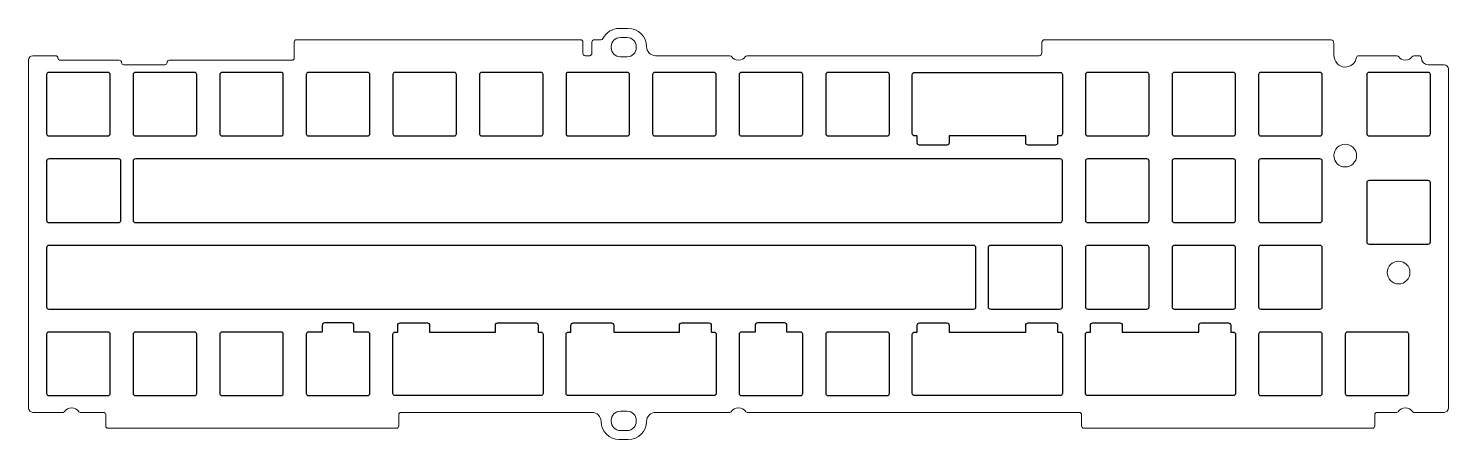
# Model space of a CAD drawing. Header units: millimetres. Extents: x -104 to 209, y 7 to 98.
import ezdxf

# ---------------------------------------------------------------- set-up
doc = ezdxf.new("R2010")
doc.units = ezdxf.units.MM
doc.header["$MEASUREMENT"] = 0
doc.layers.add('Layer 1', color=7, linetype='Continuous', lineweight=0)

msp = doc.modelspace()

# ---------------------------------------------------------------- linework, layer by layer
at = {"layer": 'Layer 1', "color": 18, "lineweight": 20, "true_color": 0x000000}
for centre in [(186.04, 69.71), (197.79, 43.98)]:
    msp.add_circle(centre, 2.5, dxfattribs=at)
for points, knots in [([(50.65, 13.21), (50.85, 13.21), (51.02, 13.33), (51.1, 13.51), (51.29, 13.92), (51.86, 14.21), (52.54, 14.21), (53.21, 14.21), (53.78, 13.92), (53.97, 13.51), (54.05, 13.33), (54.23, 13.21), (54.42, 13.21), (54.42, 13.21), (127.54, 13.21), (127.54, 13.21), (127.81, 13.21), (128.04, 12.99), (128.04, 12.71), (128.04, 12.71), (128.04, 10.21), (128.04, 10.21), (128.04, 9.94), (128.26, 9.71), (128.54, 9.71), (128.54, 9.71), (192.04, 9.71), (192.04, 9.71), (192.31, 9.71), (192.54, 9.94), (192.54, 10.21), (192.54, 10.21), (192.54, 12.71), (192.54, 12.71), (192.54, 12.99), (192.76, 13.21), (193.04, 13.21), (193.04, 13.21), (197.4, 13.21), (197.4, 13.21), (197.6, 13.21), (197.77, 13.33), (197.85, 13.51), (198.04, 13.92), (198.61, 14.21), (199.29, 14.21), (199.96, 14.21), (200.53, 13.92), (200.72, 13.51), (200.8, 13.33), (200.98, 13.21), (201.17, 13.21), (201.17, 13.21), (207.79, 13.21), (207.79, 13.21), (208.34, 13.21), (208.79, 13.66), (208.79, 14.21), (208.79, 14.21), (208.79, 88.71), (208.79, 88.71), (208.79, 89.26), (208.34, 89.71), (207.79, 89.71), (207.79, 89.71), (204.29, 89.71), (204.29, 89.71), (203.46, 89.71), (202.79, 90.39), (202.79, 91.21), (202.79, 91.21), (202.79, 91.21), (202.79, 91.21), (202.79, 91.49), (202.56, 91.71), (202.29, 91.71), (202.29, 91.71), (201.17, 91.71), (201.17, 91.71), (200.98, 91.71), (200.8, 91.59), (200.72, 91.42), (200.53, 91.01), (199.96, 90.71), (199.29, 90.71), (198.61, 90.71), (198.04, 91.01), (197.85, 91.42), (197.77, 91.59), (197.6, 91.71), (197.4, 91.71), (197.4, 91.71), (188.99, 91.71), (188.99, 91.71), (188.74, 91.71), (188.54, 91.53), (188.5, 91.28), (188.29, 90.08), (187.23, 89.18), (185.96, 89.21), (184.59, 89.26), (183.54, 90.45), (183.54, 91.82), (183.54, 92.92), (183.54, 94.32), (183.54, 94.32), (183.54, 94.94), (183.26, 95.21), (182.92, 95.21), (182.92, 95.21), (119.9, 95.21), (119.9, 95.21), (119.56, 95.21), (119.29, 94.94), (119.29, 94.6), (119.29, 94.6), (119.29, 92.33), (119.29, 92.33), (119.29, 91.99), (119.01, 91.71), (118.67, 91.71), (118.67, 91.71), (54.42, 91.71), (54.42, 91.71), (54.23, 91.71), (54.05, 91.59), (53.97, 91.42), (53.78, 91.01), (53.21, 90.71), (52.54, 90.71), (51.86, 90.71), (51.29, 91.01), (51.1, 91.42), (51.02, 91.59), (50.85, 91.71), (50.65, 91.71), (48.15, 91.71), (34.29, 91.71), (34.29, 91.71), (33.19, 91.71), (32.29, 92.61), (32.29, 93.71), (32.29, 93.71), (32.29, 93.71), (32.29, 93.71), (32.29, 95.91), (30.49, 97.71), (28.29, 97.71), (28.29, 97.71), (26.29, 97.71), (26.29, 97.71), (24.72, 97.71), (23.36, 96.8), (22.7, 95.48), (22.62, 95.31), (22.44, 95.21), (22.25, 95.21), (22.25, 95.21), (20.79, 95.21), (20.79, 95.21), (20.51, 95.21), (20.29, 94.99), (20.29, 94.71), (20.29, 94.71), (20.29, 92.21), (20.29, 92.21), (20.29, 91.94), (20.06, 91.71), (19.79, 91.71), (19.79, 91.71), (18.79, 91.71), (18.79, 91.71), (18.51, 91.71), (18.29, 91.94), (18.29, 92.21), (18.29, 92.21), (18.29, 94.71), (18.29, 94.71), (18.29, 94.99), (18.06, 95.21), (17.79, 95.21), (17.79, 95.21), (-44.71, 95.21), (-44.71, 95.21), (-44.99, 95.21), (-45.21, 94.99), (-45.21, 94.71), (-45.21, 94.71), (-45.21, 91.21), (-45.21, 91.21), (-45.21, 91.21), (-45.21, 91.21), (-45.21, 91.21), (-45.21, 90.94), (-45.44, 90.71), (-45.71, 90.71), (-45.71, 90.71), (-72.71, 90.71), (-72.71, 90.71), (-72.99, 90.71), (-73.21, 90.49), (-73.21, 90.21), (-73.21, 90.21), (-73.21, 90.21), (-73.21, 90.21), (-73.21, 89.94), (-73.44, 89.71), (-73.71, 89.71), (-73.71, 89.71), (-82.71, 89.71), (-82.71, 89.71), (-82.99, 89.71), (-83.21, 89.94), (-83.21, 90.21), (-83.21, 90.21), (-83.21, 90.21), (-83.21, 90.21), (-83.21, 90.49), (-83.44, 90.71), (-83.71, 90.71), (-83.71, 90.71), (-96.71, 90.71), (-96.71, 90.71), (-96.99, 90.71), (-97.21, 90.94), (-97.21, 91.21), (-97.21, 91.21), (-97.21, 91.21), (-97.21, 91.21), (-97.21, 91.49), (-97.44, 91.71), (-97.71, 91.71), (-97.71, 91.71), (-102.71, 91.71), (-102.71, 91.71), (-103.27, 91.71), (-103.71, 91.27), (-103.71, 90.71), (-103.71, 90.71), (-103.71, 14.21), (-103.71, 14.21), (-103.71, 13.66), (-103.27, 13.21), (-102.71, 13.21), (-102.71, 13.21), (-96.1, 13.21), (-96.1, 13.21), (-95.9, 13.21), (-95.73, 13.33), (-95.65, 13.51), (-95.46, 13.92), (-94.89, 14.21), (-94.21, 14.21), (-93.54, 14.21), (-92.97, 13.92), (-92.78, 13.51), (-92.7, 13.33), (-92.52, 13.21), (-92.33, 13.21), (-92.33, 13.21), (-87.21, 13.21), (-87.21, 13.21), (-86.94, 13.21), (-86.71, 12.99), (-86.71, 12.71), (-86.71, 12.71), (-86.71, 10.21), (-86.71, 10.21), (-86.71, 9.94), (-86.49, 9.71), (-86.21, 9.71), (-86.21, 9.71), (-22.71, 9.71), (-22.71, 9.71), (-22.44, 9.71), (-22.21, 9.94), (-22.21, 10.21), (-22.21, 10.21), (-22.21, 12.71), (-22.21, 12.71), (-22.21, 12.99), (-21.99, 13.21), (-21.71, 13.21), (-21.71, 13.21), (20.29, 13.21), (20.29, 13.21), (21.39, 13.21), (22.29, 12.31), (22.29, 11.21), (22.29, 11.21), (22.29, 11.21), (22.29, 11.21), (22.29, 9.01), (24.09, 7.21), (26.29, 7.21), (26.29, 7.21), (28.29, 7.21), (28.29, 7.21), (30.49, 7.21), (32.29, 9.01), (32.29, 11.21), (32.29, 11.21), (32.29, 11.21), (32.29, 11.21), (32.29, 12.31), (33.19, 13.21), (34.29, 13.21), (34.29, 13.21), (50.65, 13.21), (50.65, 13.21)], [0, 0, 0, 0, 1, 1, 1, 2, 2, 2, 3, 3, 3, 4, 4, 4, 5, 5, 5, 6, 6, 6, 7, 7, 7, 8, 8, 8, 9, 9, 9, 10, 10, 10, 11, 11, 11, 12, 12, 12, 13, 13, 13, 14, 14, 14, 15, 15, 15, 16, 16, 16, 17, 17, 17, 18, 18, 18, 19, 19, 19, 20, 20, 20, 21, 21, 21, 22, 22, 22, 23, 23, 23, 24, 24, 24, 25, 25, 25, 26, 26, 26, 27, 27, 27, 28, 28, 28, 29, 29, 29, 30, 30, 30, 31, 31, 31, 32, 32, 32, 33, 33, 33, 34, 34, 34, 35, 35, 35, 36, 36, 36, 37, 37, 37, 38, 38, 38, 39, 39, 39, 40, 40, 40, 41, 41, 41, 42, 42, 42, 43, 43, 43, 44, 44, 44, 45, 45, 45, 46, 46, 46, 47, 47, 47, 48, 48, 48, 49, 49, 49, 50, 50, 50, 51, 51, 51, 52, 52, 52, 53, 53, 53, 54, 54, 54, 55, 55, 55, 56, 56, 56, 57, 57, 57, 58, 58, 58, 59, 59, 59, 60, 60, 60, 61, 61, 61, 62, 62, 62, 63, 63, 63, 64, 64, 64, 65, 65, 65, 66, 66, 66, 67, 67, 67, 68, 68, 68, 69, 69, 69, 70, 70, 70, 71, 71, 71, 72, 72, 72, 73, 73, 73, 74, 74, 74, 75, 75, 75, 76, 76, 76, 77, 77, 77, 78, 78, 78, 79, 79, 79, 80, 80, 80, 81, 81, 81, 82, 82, 82, 83, 83, 83, 84, 84, 84, 85, 85, 85, 86, 86, 86, 87, 87, 87, 88, 88, 88, 89, 89, 89, 90, 90, 90, 91, 91, 91, 92, 92, 92, 93, 93, 93, 94, 94, 94, 95, 95, 95, 96, 96, 96, 97, 97, 97, 98, 98, 98, 99, 99, 99, 100, 100, 100, 101, 101, 101, 102, 102, 102, 103, 103, 103, 103]), ([(28.04, 95.71), (28.04, 95.71), (26.54, 95.71), (26.54, 95.71), (25.44, 95.71), (24.54, 94.81), (24.54, 93.71), (24.54, 93.71), (24.54, 93.46), (24.54, 93.46), (24.54, 92.36), (25.44, 91.46), (26.54, 91.46), (26.54, 91.46), (28.04, 91.46), (28.04, 91.46), (29.14, 91.46), (30.04, 92.36), (30.04, 93.46), (30.04, 93.46), (30.04, 93.71), (30.04, 93.71), (30.04, 94.81), (29.14, 95.71), (28.04, 95.71)], [0, 0, 0, 0, 1, 1, 1, 2, 2, 2, 3, 3, 3, 4, 4, 4, 5, 5, 5, 6, 6, 6, 7, 7, 7, 8, 8, 8, 8]), ([(28.04, 9.21), (28.04, 9.21), (26.54, 9.21), (26.54, 9.21), (25.44, 9.21), (24.54, 10.11), (24.54, 11.21), (24.54, 11.21), (24.54, 11.46), (24.54, 11.46), (24.54, 12.56), (25.44, 13.46), (26.54, 13.46), (26.54, 13.46), (28.04, 13.46), (28.04, 13.46), (29.14, 13.46), (30.04, 12.56), (30.04, 11.46), (30.04, 11.46), (30.04, 11.21), (30.04, 11.21), (30.04, 10.11), (29.14, 9.21), (28.04, 9.21)], [0, 0, 0, 0, 1, 1, 1, 2, 2, 2, 3, 3, 3, 4, 4, 4, 5, 5, 5, 6, 6, 6, 7, 7, 7, 8, 8, 8, 8])]:
    msp.add_open_spline(points, degree=3, knots=knots, dxfattribs=at)
at = {"layer": 'Layer 1', "color": 18, "lineweight": 25, "true_color": 0x000000}
for points, knots in [([(-86.22, 74.04), (-86.22, 74.04), (-99.22, 74.04), (-99.22, 74.04), (-99.5, 74.04), (-99.72, 74.26), (-99.72, 74.54), (-99.72, 74.54), (-99.72, 87.54), (-99.72, 87.54), (-99.72, 87.81), (-99.5, 88.04), (-99.22, 88.04), (-99.22, 88.04), (-86.22, 88.04), (-86.22, 88.04), (-85.94, 88.04), (-85.72, 87.81), (-85.72, 87.54), (-85.72, 87.54), (-85.72, 74.54), (-85.72, 74.54), (-85.72, 74.26), (-85.94, 74.04), (-86.22, 74.04)], [0, 0, 0, 0, 1, 1, 1, 2, 2, 2, 3, 3, 3, 4, 4, 4, 5, 5, 5, 6, 6, 6, 7, 7, 7, 8, 8, 8, 8]), ([(-67.17, 74.04), (-67.17, 74.04), (-80.17, 74.04), (-80.17, 74.04), (-80.45, 74.04), (-80.67, 74.26), (-80.67, 74.54), (-80.67, 74.54), (-80.67, 87.54), (-80.67, 87.54), (-80.67, 87.81), (-80.45, 88.04), (-80.17, 88.04), (-80.17, 88.04), (-67.17, 88.04), (-67.17, 88.04), (-66.89, 88.04), (-66.67, 87.81), (-66.67, 87.54), (-66.67, 87.54), (-66.67, 74.54), (-66.67, 74.54), (-66.67, 74.26), (-66.89, 74.04), (-67.17, 74.04)], [0, 0, 0, 0, 1, 1, 1, 2, 2, 2, 3, 3, 3, 4, 4, 4, 5, 5, 5, 6, 6, 6, 7, 7, 7, 8, 8, 8, 8]), ([(-48.12, 74.04), (-48.12, 74.04), (-61.12, 74.04), (-61.12, 74.04), (-61.4, 74.04), (-61.62, 74.26), (-61.62, 74.54), (-61.62, 74.54), (-61.62, 87.54), (-61.62, 87.54), (-61.62, 87.81), (-61.4, 88.04), (-61.12, 88.04), (-61.12, 88.04), (-48.12, 88.04), (-48.12, 88.04), (-47.84, 88.04), (-47.62, 87.81), (-47.62, 87.54), (-47.62, 87.54), (-47.62, 74.54), (-47.62, 74.54), (-47.62, 74.26), (-47.84, 74.04), (-48.12, 74.04)], [0, 0, 0, 0, 1, 1, 1, 2, 2, 2, 3, 3, 3, 4, 4, 4, 5, 5, 5, 6, 6, 6, 7, 7, 7, 8, 8, 8, 8]), ([(-29.07, 74.04), (-29.07, 74.04), (-42.07, 74.04), (-42.07, 74.04), (-42.35, 74.04), (-42.57, 74.26), (-42.57, 74.54), (-42.57, 74.54), (-42.57, 87.54), (-42.57, 87.54), (-42.57, 87.81), (-42.35, 88.04), (-42.07, 88.04), (-42.07, 88.04), (-29.07, 88.04), (-29.07, 88.04), (-28.79, 88.04), (-28.57, 87.81), (-28.57, 87.54), (-28.57, 87.54), (-28.57, 74.54), (-28.57, 74.54), (-28.57, 74.26), (-28.79, 74.04), (-29.07, 74.04)], [0, 0, 0, 0, 1, 1, 1, 2, 2, 2, 3, 3, 3, 4, 4, 4, 5, 5, 5, 6, 6, 6, 7, 7, 7, 8, 8, 8, 8]), ([(-10.02, 74.04), (-10.02, 74.04), (-23.02, 74.04), (-23.02, 74.04), (-23.3, 74.04), (-23.52, 74.26), (-23.52, 74.54), (-23.52, 74.54), (-23.52, 87.54), (-23.52, 87.54), (-23.52, 87.81), (-23.3, 88.04), (-23.02, 88.04), (-23.02, 88.04), (-10.02, 88.04), (-10.02, 88.04), (-9.74, 88.04), (-9.52, 87.81), (-9.52, 87.54), (-9.52, 87.54), (-9.52, 74.54), (-9.52, 74.54), (-9.52, 74.26), (-9.74, 74.04), (-10.02, 74.04)], [0, 0, 0, 0, 1, 1, 1, 2, 2, 2, 3, 3, 3, 4, 4, 4, 5, 5, 5, 6, 6, 6, 7, 7, 7, 8, 8, 8, 8]), ([(9.03, 74.04), (9.03, 74.04), (-3.97, 74.04), (-3.97, 74.04), (-4.25, 74.04), (-4.47, 74.26), (-4.47, 74.54), (-4.47, 74.54), (-4.47, 87.54), (-4.47, 87.54), (-4.47, 87.81), (-4.25, 88.04), (-3.97, 88.04), (-3.97, 88.04), (9.03, 88.04), (9.03, 88.04), (9.31, 88.04), (9.53, 87.81), (9.53, 87.54), (9.53, 87.54), (9.53, 74.54), (9.53, 74.54), (9.53, 74.26), (9.31, 74.04), (9.03, 74.04)], [0, 0, 0, 0, 1, 1, 1, 2, 2, 2, 3, 3, 3, 4, 4, 4, 5, 5, 5, 6, 6, 6, 7, 7, 7, 8, 8, 8, 8]), ([(28.08, 74.04), (28.08, 74.04), (15.08, 74.04), (15.08, 74.04), (14.8, 74.04), (14.58, 74.26), (14.58, 74.54), (14.58, 74.54), (14.58, 87.54), (14.58, 87.54), (14.58, 87.81), (14.8, 88.04), (15.08, 88.04), (15.08, 88.04), (28.08, 88.04), (28.08, 88.04), (28.36, 88.04), (28.58, 87.81), (28.58, 87.54), (28.58, 87.54), (28.58, 74.54), (28.58, 74.54), (28.58, 74.26), (28.36, 74.04), (28.08, 74.04)], [0, 0, 0, 0, 1, 1, 1, 2, 2, 2, 3, 3, 3, 4, 4, 4, 5, 5, 5, 6, 6, 6, 7, 7, 7, 8, 8, 8, 8]), ([(47.13, 74.04), (47.13, 74.04), (34.13, 74.04), (34.13, 74.04), (33.85, 74.04), (33.63, 74.26), (33.63, 74.54), (33.63, 74.54), (33.63, 87.54), (33.63, 87.54), (33.63, 87.81), (33.85, 88.04), (34.13, 88.04), (34.13, 88.04), (47.13, 88.04), (47.13, 88.04), (47.41, 88.04), (47.63, 87.81), (47.63, 87.54), (47.63, 87.54), (47.63, 74.54), (47.63, 74.54), (47.63, 74.26), (47.41, 74.04), (47.13, 74.04)], [0, 0, 0, 0, 1, 1, 1, 2, 2, 2, 3, 3, 3, 4, 4, 4, 5, 5, 5, 6, 6, 6, 7, 7, 7, 8, 8, 8, 8]), ([(66.18, 74.04), (66.18, 74.04), (53.18, 74.04), (53.18, 74.04), (52.9, 74.04), (52.68, 74.26), (52.68, 74.54), (52.68, 74.54), (52.68, 87.54), (52.68, 87.54), (52.68, 87.81), (52.9, 88.04), (53.18, 88.04), (53.18, 88.04), (66.18, 88.04), (66.18, 88.04), (66.46, 88.04), (66.68, 87.81), (66.68, 87.54), (66.68, 87.54), (66.68, 74.54), (66.68, 74.54), (66.68, 74.26), (66.46, 74.04), (66.18, 74.04)], [0, 0, 0, 0, 1, 1, 1, 2, 2, 2, 3, 3, 3, 4, 4, 4, 5, 5, 5, 6, 6, 6, 7, 7, 7, 8, 8, 8, 8]), ([(85.23, 74.04), (85.23, 74.04), (72.23, 74.04), (72.23, 74.04), (71.95, 74.04), (71.73, 74.26), (71.73, 74.54), (71.73, 74.54), (71.73, 87.54), (71.73, 87.54), (71.73, 87.81), (71.95, 88.04), (72.23, 88.04), (72.23, 88.04), (85.23, 88.04), (85.23, 88.04), (85.51, 88.04), (85.73, 87.81), (85.73, 87.54), (85.73, 87.54), (85.73, 74.54), (85.73, 74.54), (85.73, 74.26), (85.51, 74.04), (85.23, 74.04)], [0, 0, 0, 0, 1, 1, 1, 2, 2, 2, 3, 3, 3, 4, 4, 4, 5, 5, 5, 6, 6, 6, 7, 7, 7, 8, 8, 8, 8]), ([(91.87, 72.54), (91.87, 72.26), (92.09, 72.04), (92.37, 72.04), (92.37, 72.04), (98.37, 72.04), (98.37, 72.04), (98.64, 72.04), (98.87, 72.26), (98.87, 72.54), (98.87, 72.54), (98.87, 74.04), (98.87, 74.04), (98.87, 74.04), (115.74, 74.04), (115.74, 74.04), (115.74, 74.04), (115.74, 72.54), (115.74, 72.54), (115.74, 72.26), (115.97, 72.04), (116.24, 72.04), (116.24, 72.04), (122.24, 72.04), (122.24, 72.04), (122.52, 72.04), (122.74, 72.26), (122.74, 72.54), (122.74, 72.54), (122.74, 74.04), (122.74, 74.04), (122.74, 74.04), (123.33, 74.04), (123.33, 74.04), (123.61, 74.04), (123.83, 74.26), (123.83, 74.54), (123.83, 74.54), (123.83, 87.54), (123.83, 87.54), (123.83, 87.81), (123.61, 88.04), (123.33, 88.04), (123.33, 88.04), (91.28, 88.04), (91.28, 88.04), (91, 88.04), (90.78, 87.81), (90.78, 87.54), (90.78, 87.54), (90.78, 74.54), (90.78, 74.54), (90.78, 74.26), (91, 74.04), (91.28, 74.04), (91.28, 74.04), (91.87, 74.04), (91.87, 74.04), (91.87, 74.04), (91.87, 72.54), (91.87, 72.54)], [0, 0, 0, 0, 1, 1, 1, 2, 2, 2, 3, 3, 3, 4, 4, 4, 5, 5, 5, 6, 6, 6, 7, 7, 7, 8, 8, 8, 9, 9, 9, 10, 10, 10, 11, 11, 11, 12, 12, 12, 13, 13, 13, 14, 14, 14, 15, 15, 15, 16, 16, 16, 17, 17, 17, 18, 18, 18, 19, 19, 19, 20, 20, 20, 20]), ([(142.38, 74.04), (142.38, 74.04), (129.38, 74.04), (129.38, 74.04), (129.1, 74.04), (128.88, 74.26), (128.88, 74.54), (128.88, 74.54), (128.88, 87.54), (128.88, 87.54), (128.88, 87.81), (129.1, 88.04), (129.38, 88.04), (129.38, 88.04), (142.38, 88.04), (142.38, 88.04), (142.66, 88.04), (142.88, 87.81), (142.88, 87.54), (142.88, 87.54), (142.88, 74.54), (142.88, 74.54), (142.88, 74.26), (142.66, 74.04), (142.38, 74.04)], [0, 0, 0, 0, 1, 1, 1, 2, 2, 2, 3, 3, 3, 4, 4, 4, 5, 5, 5, 6, 6, 6, 7, 7, 7, 8, 8, 8, 8]), ([(161.43, 74.04), (161.43, 74.04), (148.43, 74.04), (148.43, 74.04), (148.15, 74.04), (147.93, 74.26), (147.93, 74.54), (147.93, 74.54), (147.93, 87.54), (147.93, 87.54), (147.93, 87.81), (148.15, 88.04), (148.43, 88.04), (148.43, 88.04), (161.43, 88.04), (161.43, 88.04), (161.71, 88.04), (161.93, 87.81), (161.93, 87.54), (161.93, 87.54), (161.93, 74.54), (161.93, 74.54), (161.93, 74.26), (161.71, 74.04), (161.43, 74.04)], [0, 0, 0, 0, 1, 1, 1, 2, 2, 2, 3, 3, 3, 4, 4, 4, 5, 5, 5, 6, 6, 6, 7, 7, 7, 8, 8, 8, 8]), ([(180.48, 74.04), (180.48, 74.04), (167.48, 74.04), (167.48, 74.04), (167.2, 74.04), (166.98, 74.26), (166.98, 74.54), (166.98, 74.54), (166.98, 87.54), (166.98, 87.54), (166.98, 87.81), (167.2, 88.04), (167.48, 88.04), (167.48, 88.04), (180.48, 88.04), (180.48, 88.04), (180.76, 88.04), (180.98, 87.81), (180.98, 87.54), (180.98, 87.54), (180.98, 74.54), (180.98, 74.54), (180.98, 74.26), (180.76, 74.04), (180.48, 74.04)], [0, 0, 0, 0, 1, 1, 1, 2, 2, 2, 3, 3, 3, 4, 4, 4, 5, 5, 5, 6, 6, 6, 7, 7, 7, 8, 8, 8, 8]), ([(204.29, 74.04), (204.29, 74.04), (191.29, 74.04), (191.29, 74.04), (191.02, 74.04), (190.79, 74.26), (190.79, 74.54), (190.79, 74.54), (190.79, 87.54), (190.79, 87.54), (190.79, 87.81), (191.02, 88.04), (191.29, 88.04), (191.29, 88.04), (204.29, 88.04), (204.29, 88.04), (204.57, 88.04), (204.79, 87.81), (204.79, 87.54), (204.79, 87.54), (204.79, 74.54), (204.79, 74.54), (204.79, 74.26), (204.57, 74.04), (204.29, 74.04)], [0, 0, 0, 0, 1, 1, 1, 2, 2, 2, 3, 3, 3, 4, 4, 4, 5, 5, 5, 6, 6, 6, 7, 7, 7, 8, 8, 8, 8]), ([(-83.92, 54.99), (-83.92, 54.99), (-99.14, 54.99), (-99.14, 54.99), (-99.46, 54.99), (-99.72, 55.21), (-99.72, 55.49), (-99.72, 55.49), (-99.72, 68.49), (-99.72, 68.49), (-99.72, 68.76), (-99.46, 68.99), (-99.14, 68.99), (-99.14, 68.99), (-83.92, 68.99), (-83.92, 68.99), (-83.6, 68.99), (-83.34, 68.76), (-83.34, 68.49), (-83.34, 68.49), (-83.34, 55.49), (-83.34, 55.49), (-83.34, 55.21), (-83.6, 54.99), (-83.92, 54.99)], [0, 0, 0, 0, 1, 1, 1, 2, 2, 2, 3, 3, 3, 4, 4, 4, 5, 5, 5, 6, 6, 6, 7, 7, 7, 8, 8, 8, 8]), ([(123.33, 54.99), (123.33, 54.99), (-80.17, 54.99), (-80.17, 54.99), (-80.45, 54.99), (-80.67, 55.21), (-80.67, 55.49), (-80.67, 55.49), (-80.67, 68.49), (-80.67, 68.49), (-80.67, 68.76), (-80.45, 68.99), (-80.17, 68.99), (-80.17, 68.99), (123.33, 68.99), (123.33, 68.99), (123.61, 68.99), (123.83, 68.76), (123.83, 68.49), (123.83, 68.49), (123.83, 55.49), (123.83, 55.49), (123.83, 55.21), (123.61, 54.99), (123.33, 54.99)], [0, 0, 0, 0, 1, 1, 1, 2, 2, 2, 3, 3, 3, 4, 4, 4, 5, 5, 5, 6, 6, 6, 7, 7, 7, 8, 8, 8, 8]), ([(142.38, 54.99), (142.38, 54.99), (129.38, 54.99), (129.38, 54.99), (129.1, 54.99), (128.88, 55.21), (128.88, 55.49), (128.88, 55.49), (128.88, 68.49), (128.88, 68.49), (128.88, 68.76), (129.1, 68.99), (129.38, 68.99), (129.38, 68.99), (142.38, 68.99), (142.38, 68.99), (142.66, 68.99), (142.88, 68.76), (142.88, 68.49), (142.88, 68.49), (142.88, 55.49), (142.88, 55.49), (142.88, 55.21), (142.66, 54.99), (142.38, 54.99)], [0, 0, 0, 0, 1, 1, 1, 2, 2, 2, 3, 3, 3, 4, 4, 4, 5, 5, 5, 6, 6, 6, 7, 7, 7, 8, 8, 8, 8]), ([(161.43, 54.99), (161.43, 54.99), (148.43, 54.99), (148.43, 54.99), (148.15, 54.99), (147.93, 55.21), (147.93, 55.49), (147.93, 55.49), (147.93, 68.49), (147.93, 68.49), (147.93, 68.76), (148.15, 68.99), (148.43, 68.99), (148.43, 68.99), (161.43, 68.99), (161.43, 68.99), (161.71, 68.99), (161.93, 68.76), (161.93, 68.49), (161.93, 68.49), (161.93, 55.49), (161.93, 55.49), (161.93, 55.21), (161.71, 54.99), (161.43, 54.99)], [0, 0, 0, 0, 1, 1, 1, 2, 2, 2, 3, 3, 3, 4, 4, 4, 5, 5, 5, 6, 6, 6, 7, 7, 7, 8, 8, 8, 8]), ([(180.48, 54.99), (180.48, 54.99), (167.48, 54.99), (167.48, 54.99), (167.2, 54.99), (166.98, 55.21), (166.98, 55.49), (166.98, 55.49), (166.98, 68.49), (166.98, 68.49), (166.98, 68.76), (167.2, 68.99), (167.48, 68.99), (167.48, 68.99), (180.48, 68.99), (180.48, 68.99), (180.76, 68.99), (180.98, 68.76), (180.98, 68.49), (180.98, 68.49), (180.98, 55.49), (180.98, 55.49), (180.98, 55.21), (180.76, 54.99), (180.48, 54.99)], [0, 0, 0, 0, 1, 1, 1, 2, 2, 2, 3, 3, 3, 4, 4, 4, 5, 5, 5, 6, 6, 6, 7, 7, 7, 8, 8, 8, 8]), ([(204.29, 50.23), (204.29, 50.23), (191.29, 50.23), (191.29, 50.23), (191.02, 50.23), (190.79, 50.45), (190.79, 50.73), (190.79, 50.73), (190.79, 63.73), (190.79, 63.73), (190.79, 64), (191.02, 64.23), (191.29, 64.23), (191.29, 64.23), (204.29, 64.23), (204.29, 64.23), (204.57, 64.23), (204.79, 64), (204.79, 63.73), (204.79, 63.73), (204.79, 50.73), (204.79, 50.73), (204.79, 50.45), (204.57, 50.23), (204.29, 50.23)], [0, 0, 0, 0, 1, 1, 1, 2, 2, 2, 3, 3, 3, 4, 4, 4, 5, 5, 5, 6, 6, 6, 7, 7, 7, 8, 8, 8, 8]), ([(104.28, 35.94), (104.28, 35.94), (-99.22, 35.94), (-99.22, 35.94), (-99.5, 35.94), (-99.72, 36.16), (-99.72, 36.44), (-99.72, 36.44), (-99.72, 49.44), (-99.72, 49.44), (-99.72, 49.71), (-99.5, 49.94), (-99.22, 49.94), (-99.22, 49.94), (104.28, 49.94), (104.28, 49.94), (104.56, 49.94), (104.78, 49.71), (104.78, 49.44), (104.78, 49.44), (104.78, 36.44), (104.78, 36.44), (104.78, 36.16), (104.56, 35.94), (104.28, 35.94)], [0, 0, 0, 0, 1, 1, 1, 2, 2, 2, 3, 3, 3, 4, 4, 4, 5, 5, 5, 6, 6, 6, 7, 7, 7, 8, 8, 8, 8]), ([(123.24, 35.94), (123.24, 35.94), (108.03, 35.94), (108.03, 35.94), (107.71, 35.94), (107.45, 36.16), (107.45, 36.44), (107.45, 36.44), (107.45, 49.44), (107.45, 49.44), (107.45, 49.71), (107.71, 49.94), (108.03, 49.94), (108.03, 49.94), (123.24, 49.94), (123.24, 49.94), (123.57, 49.94), (123.83, 49.71), (123.83, 49.44), (123.83, 49.44), (123.83, 36.44), (123.83, 36.44), (123.83, 36.16), (123.57, 35.94), (123.24, 35.94)], [0, 0, 0, 0, 1, 1, 1, 2, 2, 2, 3, 3, 3, 4, 4, 4, 5, 5, 5, 6, 6, 6, 7, 7, 7, 8, 8, 8, 8]), ([(142.38, 35.94), (142.38, 35.94), (129.38, 35.94), (129.38, 35.94), (129.1, 35.94), (128.88, 36.16), (128.88, 36.44), (128.88, 36.44), (128.88, 49.44), (128.88, 49.44), (128.88, 49.71), (129.1, 49.94), (129.38, 49.94), (129.38, 49.94), (142.38, 49.94), (142.38, 49.94), (142.66, 49.94), (142.88, 49.71), (142.88, 49.44), (142.88, 49.44), (142.88, 36.44), (142.88, 36.44), (142.88, 36.16), (142.66, 35.94), (142.38, 35.94)], [0, 0, 0, 0, 1, 1, 1, 2, 2, 2, 3, 3, 3, 4, 4, 4, 5, 5, 5, 6, 6, 6, 7, 7, 7, 8, 8, 8, 8]), ([(161.43, 35.94), (161.43, 35.94), (148.43, 35.94), (148.43, 35.94), (148.15, 35.94), (147.93, 36.16), (147.93, 36.44), (147.93, 36.44), (147.93, 49.44), (147.93, 49.44), (147.93, 49.71), (148.15, 49.94), (148.43, 49.94), (148.43, 49.94), (161.43, 49.94), (161.43, 49.94), (161.71, 49.94), (161.93, 49.71), (161.93, 49.44), (161.93, 49.44), (161.93, 36.44), (161.93, 36.44), (161.93, 36.16), (161.71, 35.94), (161.43, 35.94)], [0, 0, 0, 0, 1, 1, 1, 2, 2, 2, 3, 3, 3, 4, 4, 4, 5, 5, 5, 6, 6, 6, 7, 7, 7, 8, 8, 8, 8]), ([(180.48, 35.94), (180.48, 35.94), (167.48, 35.94), (167.48, 35.94), (167.2, 35.94), (166.98, 36.16), (166.98, 36.44), (166.98, 36.44), (166.98, 49.44), (166.98, 49.44), (166.98, 49.71), (167.2, 49.94), (167.48, 49.94), (167.48, 49.94), (180.48, 49.94), (180.48, 49.94), (180.76, 49.94), (180.98, 49.71), (180.98, 49.44), (180.98, 49.44), (180.98, 36.44), (180.98, 36.44), (180.98, 36.16), (180.76, 35.94), (180.48, 35.94)], [0, 0, 0, 0, 1, 1, 1, 2, 2, 2, 3, 3, 3, 4, 4, 4, 5, 5, 5, 6, 6, 6, 7, 7, 7, 8, 8, 8, 8]), ([(-29.07, 30.89), (-28.79, 30.89), (-28.57, 30.66), (-28.57, 30.39), (-28.57, 30.39), (-28.57, 17.39), (-28.57, 17.39), (-28.57, 17.11), (-28.79, 16.89), (-29.07, 16.89), (-29.07, 16.89), (-42.07, 16.89), (-42.07, 16.89), (-42.35, 16.89), (-42.57, 17.11), (-42.57, 17.39), (-42.57, 17.39), (-42.57, 30.39), (-42.57, 30.39), (-42.57, 30.66), (-42.35, 30.89), (-42.07, 30.89), (-42.07, 30.89), (-39.07, 30.89), (-39.07, 30.89), (-39.07, 30.89), (-39.07, 32.39), (-39.07, 32.39), (-39.07, 32.66), (-38.85, 32.89), (-38.57, 32.89), (-38.57, 32.89), (-32.57, 32.89), (-32.57, 32.89), (-32.29, 32.89), (-32.07, 32.66), (-32.07, 32.39), (-32.07, 32.39), (-32.07, 30.89), (-32.07, 30.89), (-32.07, 30.89), (-29.07, 30.89), (-29.07, 30.89)], [0, 0, 0, 0, 1, 1, 1, 2, 2, 2, 3, 3, 3, 4, 4, 4, 5, 5, 5, 6, 6, 6, 7, 7, 7, 8, 8, 8, 9, 9, 9, 10, 10, 10, 11, 11, 11, 12, 12, 12, 13, 13, 13, 14, 14, 14, 14]), ([(-0.97, 30.89), (-0.97, 30.89), (-15.43, 30.89), (-15.43, 30.89), (-15.43, 30.89), (-15.43, 32.39), (-15.43, 32.39), (-15.43, 32.66), (-15.66, 32.89), (-15.93, 32.89), (-15.93, 32.89), (-21.93, 32.89), (-21.93, 32.89), (-22.21, 32.89), (-22.43, 32.66), (-22.43, 32.39), (-22.43, 32.39), (-22.43, 30.89), (-22.43, 30.89), (-22.43, 30.89), (-23.02, 30.89), (-23.02, 30.89), (-23.3, 30.89), (-23.52, 30.66), (-23.52, 30.39), (-23.52, 30.39), (-23.52, 17.39), (-23.52, 17.39), (-23.52, 17.11), (-23.3, 16.89), (-23.02, 16.89), (-23.02, 16.89), (9.03, 16.89), (9.03, 16.89), (9.31, 16.89), (9.53, 17.11), (9.53, 17.39), (9.53, 17.39), (9.53, 30.39), (9.53, 30.39), (9.53, 30.66), (9.31, 30.89), (9.03, 30.89), (9.03, 30.89), (8.44, 30.89), (8.44, 30.89), (8.44, 30.89), (8.44, 32.39), (8.44, 32.39), (8.44, 32.66), (8.22, 32.89), (7.94, 32.89), (7.94, 32.89), (-0.47, 32.89), (-0.47, 32.89), (-0.75, 32.89), (-0.97, 32.66), (-0.97, 32.39), (-0.97, 32.39), (-0.97, 30.89), (-0.97, 30.89), (-0.97, 30.89), (-0.97, 30.89), (-0.97, 30.89)], [0, 0, 0, 0, 1, 1, 1, 2, 2, 2, 3, 3, 3, 4, 4, 4, 5, 5, 5, 6, 6, 6, 7, 7, 7, 8, 8, 8, 9, 9, 9, 10, 10, 10, 11, 11, 11, 12, 12, 12, 13, 13, 13, 14, 14, 14, 15, 15, 15, 16, 16, 16, 17, 17, 17, 18, 18, 18, 19, 19, 19, 20, 20, 20, 21, 21, 21, 21]), ([(25.08, 30.89), (25.08, 30.89), (25.08, 32.39), (25.08, 32.39), (25.08, 32.66), (24.86, 32.89), (24.58, 32.89), (24.58, 32.89), (16.17, 32.89), (16.17, 32.89), (15.89, 32.89), (15.67, 32.66), (15.67, 32.39), (15.67, 32.39), (15.67, 30.89), (15.67, 30.89), (15.67, 30.89), (15.08, 30.89), (15.08, 30.89), (14.8, 30.89), (14.58, 30.66), (14.58, 30.39), (14.58, 30.39), (14.58, 17.39), (14.58, 17.39), (14.58, 17.11), (14.8, 16.89), (15.08, 16.89), (15.08, 16.89), (47.13, 16.89), (47.13, 16.89), (47.41, 16.89), (47.63, 17.11), (47.63, 17.39), (47.63, 17.39), (47.63, 30.39), (47.63, 30.39), (47.63, 30.66), (47.41, 30.89), (47.13, 30.89), (47.13, 30.89), (46.54, 30.89), (46.54, 30.89), (46.54, 30.89), (46.54, 32.39), (46.54, 32.39), (46.54, 32.66), (46.32, 32.89), (46.04, 32.89), (46.04, 32.89), (40.04, 32.89), (40.04, 32.89), (39.77, 32.89), (39.54, 32.66), (39.54, 32.39), (39.54, 32.39), (39.54, 30.89), (39.54, 30.89), (39.54, 30.89), (25.08, 30.89), (25.08, 30.89), (25.08, 30.89), (25.08, 30.89), (25.08, 30.89)], [0, 0, 0, 0, 1, 1, 1, 2, 2, 2, 3, 3, 3, 4, 4, 4, 5, 5, 5, 6, 6, 6, 7, 7, 7, 8, 8, 8, 9, 9, 9, 10, 10, 10, 11, 11, 11, 12, 12, 12, 13, 13, 13, 14, 14, 14, 15, 15, 15, 16, 16, 16, 17, 17, 17, 18, 18, 18, 19, 19, 19, 20, 20, 20, 21, 21, 21, 21]), ([(66.18, 30.89), (66.46, 30.89), (66.68, 30.66), (66.68, 30.39), (66.68, 30.39), (66.68, 17.39), (66.68, 17.39), (66.68, 17.11), (66.46, 16.89), (66.18, 16.89), (66.18, 16.89), (53.18, 16.89), (53.18, 16.89), (52.9, 16.89), (52.68, 17.11), (52.68, 17.39), (52.68, 17.39), (52.68, 30.39), (52.68, 30.39), (52.68, 30.66), (52.9, 30.89), (53.18, 30.89), (53.18, 30.89), (56.18, 30.89), (56.18, 30.89), (56.18, 30.89), (56.18, 32.39), (56.18, 32.39), (56.18, 32.66), (56.4, 32.89), (56.68, 32.89), (56.68, 32.89), (62.68, 32.89), (62.68, 32.89), (62.96, 32.89), (63.18, 32.66), (63.18, 32.39), (63.18, 32.39), (63.18, 30.89), (63.18, 30.89), (63.18, 30.89), (66.18, 30.89), (66.18, 30.89)], [0, 0, 0, 0, 1, 1, 1, 2, 2, 2, 3, 3, 3, 4, 4, 4, 5, 5, 5, 6, 6, 6, 7, 7, 7, 8, 8, 8, 9, 9, 9, 10, 10, 10, 11, 11, 11, 12, 12, 12, 13, 13, 13, 14, 14, 14, 14]), ([(91.87, 30.89), (91.87, 30.89), (91.28, 30.89), (91.28, 30.89), (91, 30.89), (90.78, 30.66), (90.78, 30.39), (90.78, 30.39), (90.78, 17.39), (90.78, 17.39), (90.78, 17.11), (91, 16.89), (91.28, 16.89), (91.28, 16.89), (123.33, 16.89), (123.33, 16.89), (123.61, 16.89), (123.83, 17.11), (123.83, 17.39), (123.83, 17.39), (123.83, 30.39), (123.83, 30.39), (123.83, 30.66), (123.61, 30.89), (123.33, 30.89), (123.33, 30.89), (122.74, 30.89), (122.74, 30.89), (122.74, 30.89), (122.74, 32.39), (122.74, 32.39), (122.74, 32.66), (122.52, 32.89), (122.24, 32.89), (122.24, 32.89), (116.24, 32.89), (116.24, 32.89), (115.97, 32.89), (115.74, 32.66), (115.74, 32.39), (115.74, 32.39), (115.74, 30.89), (115.74, 30.89), (115.74, 30.89), (98.87, 30.89), (98.87, 30.89), (98.87, 30.89), (98.87, 32.39), (98.87, 32.39), (98.87, 32.66), (98.64, 32.89), (98.37, 32.89), (98.37, 32.89), (92.37, 32.89), (92.37, 32.89), (92.09, 32.89), (91.87, 32.66), (91.87, 32.39), (91.87, 32.39), (91.87, 30.89), (91.87, 30.89)], [0, 0, 0, 0, 1, 1, 1, 2, 2, 2, 3, 3, 3, 4, 4, 4, 5, 5, 5, 6, 6, 6, 7, 7, 7, 8, 8, 8, 9, 9, 9, 10, 10, 10, 11, 11, 11, 12, 12, 12, 13, 13, 13, 14, 14, 14, 15, 15, 15, 16, 16, 16, 17, 17, 17, 18, 18, 18, 19, 19, 19, 20, 20, 20, 20]), ([(129.97, 30.89), (129.97, 30.89), (129.38, 30.89), (129.38, 30.89), (129.1, 30.89), (128.88, 30.66), (128.88, 30.39), (128.88, 30.39), (128.88, 17.39), (128.88, 17.39), (128.88, 17.11), (129.1, 16.89), (129.38, 16.89), (129.38, 16.89), (161.43, 16.89), (161.43, 16.89), (161.71, 16.89), (161.93, 17.11), (161.93, 17.39), (161.93, 17.39), (161.93, 30.39), (161.93, 30.39), (161.93, 30.66), (161.71, 30.89), (161.43, 30.89), (161.43, 30.89), (160.84, 30.89), (160.84, 30.89), (160.84, 30.89), (160.84, 32.39), (160.84, 32.39), (160.84, 32.66), (160.62, 32.89), (160.34, 32.89), (160.34, 32.89), (154.34, 32.89), (154.34, 32.89), (154.07, 32.89), (153.84, 32.66), (153.84, 32.39), (153.84, 32.39), (153.84, 30.89), (153.84, 30.89), (153.84, 30.89), (136.97, 30.89), (136.97, 30.89), (136.97, 30.89), (136.97, 32.39), (136.97, 32.39), (136.97, 32.66), (136.74, 32.89), (136.47, 32.89), (136.47, 32.89), (130.47, 32.89), (130.47, 32.89), (130.19, 32.89), (129.97, 32.66), (129.97, 32.39), (129.97, 32.39), (129.97, 30.89), (129.97, 30.89)], [0, 0, 0, 0, 1, 1, 1, 2, 2, 2, 3, 3, 3, 4, 4, 4, 5, 5, 5, 6, 6, 6, 7, 7, 7, 8, 8, 8, 9, 9, 9, 10, 10, 10, 11, 11, 11, 12, 12, 12, 13, 13, 13, 14, 14, 14, 15, 15, 15, 16, 16, 16, 17, 17, 17, 18, 18, 18, 19, 19, 19, 20, 20, 20, 20]), ([(-86.22, 16.89), (-86.22, 16.89), (-99.22, 16.89), (-99.22, 16.89), (-99.5, 16.89), (-99.72, 17.11), (-99.72, 17.39), (-99.72, 17.39), (-99.72, 30.39), (-99.72, 30.39), (-99.72, 30.66), (-99.5, 30.89), (-99.22, 30.89), (-99.22, 30.89), (-86.22, 30.89), (-86.22, 30.89), (-85.94, 30.89), (-85.72, 30.66), (-85.72, 30.39), (-85.72, 30.39), (-85.72, 17.39), (-85.72, 17.39), (-85.72, 17.11), (-85.94, 16.89), (-86.22, 16.89)], [0, 0, 0, 0, 1, 1, 1, 2, 2, 2, 3, 3, 3, 4, 4, 4, 5, 5, 5, 6, 6, 6, 7, 7, 7, 8, 8, 8, 8]), ([(-67.17, 16.89), (-67.17, 16.89), (-80.17, 16.89), (-80.17, 16.89), (-80.45, 16.89), (-80.67, 17.11), (-80.67, 17.39), (-80.67, 17.39), (-80.67, 30.39), (-80.67, 30.39), (-80.67, 30.66), (-80.45, 30.89), (-80.17, 30.89), (-80.17, 30.89), (-67.17, 30.89), (-67.17, 30.89), (-66.89, 30.89), (-66.67, 30.66), (-66.67, 30.39), (-66.67, 30.39), (-66.67, 17.39), (-66.67, 17.39), (-66.67, 17.11), (-66.89, 16.89), (-67.17, 16.89)], [0, 0, 0, 0, 1, 1, 1, 2, 2, 2, 3, 3, 3, 4, 4, 4, 5, 5, 5, 6, 6, 6, 7, 7, 7, 8, 8, 8, 8]), ([(-48.12, 16.89), (-48.12, 16.89), (-61.12, 16.89), (-61.12, 16.89), (-61.4, 16.89), (-61.62, 17.11), (-61.62, 17.39), (-61.62, 17.39), (-61.62, 30.39), (-61.62, 30.39), (-61.62, 30.66), (-61.4, 30.89), (-61.12, 30.89), (-61.12, 30.89), (-48.12, 30.89), (-48.12, 30.89), (-47.84, 30.89), (-47.62, 30.66), (-47.62, 30.39), (-47.62, 30.39), (-47.62, 17.39), (-47.62, 17.39), (-47.62, 17.11), (-47.84, 16.89), (-48.12, 16.89)], [0, 0, 0, 0, 1, 1, 1, 2, 2, 2, 3, 3, 3, 4, 4, 4, 5, 5, 5, 6, 6, 6, 7, 7, 7, 8, 8, 8, 8]), ([(85.23, 16.89), (85.23, 16.89), (72.23, 16.89), (72.23, 16.89), (71.95, 16.89), (71.73, 17.11), (71.73, 17.39), (71.73, 17.39), (71.73, 30.39), (71.73, 30.39), (71.73, 30.66), (71.95, 30.89), (72.23, 30.89), (72.23, 30.89), (85.23, 30.89), (85.23, 30.89), (85.51, 30.89), (85.73, 30.66), (85.73, 30.39), (85.73, 30.39), (85.73, 17.39), (85.73, 17.39), (85.73, 17.11), (85.51, 16.89), (85.23, 16.89)], [0, 0, 0, 0, 1, 1, 1, 2, 2, 2, 3, 3, 3, 4, 4, 4, 5, 5, 5, 6, 6, 6, 7, 7, 7, 8, 8, 8, 8]), ([(180.48, 16.89), (180.48, 16.89), (167.48, 16.89), (167.48, 16.89), (167.2, 16.89), (166.98, 17.11), (166.98, 17.39), (166.98, 17.39), (166.98, 30.39), (166.98, 30.39), (166.98, 30.66), (167.2, 30.89), (167.48, 30.89), (167.48, 30.89), (180.48, 30.89), (180.48, 30.89), (180.76, 30.89), (180.98, 30.66), (180.98, 30.39), (180.98, 30.39), (180.98, 17.39), (180.98, 17.39), (180.98, 17.11), (180.76, 16.89), (180.48, 16.89)], [0, 0, 0, 0, 1, 1, 1, 2, 2, 2, 3, 3, 3, 4, 4, 4, 5, 5, 5, 6, 6, 6, 7, 7, 7, 8, 8, 8, 8]), ([(199.53, 16.89), (199.53, 16.89), (186.53, 16.89), (186.53, 16.89), (186.25, 16.89), (186.03, 17.11), (186.03, 17.39), (186.03, 17.39), (186.03, 30.39), (186.03, 30.39), (186.03, 30.66), (186.25, 30.89), (186.53, 30.89), (186.53, 30.89), (199.53, 30.89), (199.53, 30.89), (199.81, 30.89), (200.03, 30.66), (200.03, 30.39), (200.03, 30.39), (200.03, 17.39), (200.03, 17.39), (200.03, 17.11), (199.81, 16.89), (199.53, 16.89)], [0, 0, 0, 0, 1, 1, 1, 2, 2, 2, 3, 3, 3, 4, 4, 4, 5, 5, 5, 6, 6, 6, 7, 7, 7, 8, 8, 8, 8])]:
    msp.add_open_spline(points, degree=3, knots=knots, dxfattribs=at)

doc.saveas('drawing.dxf')
